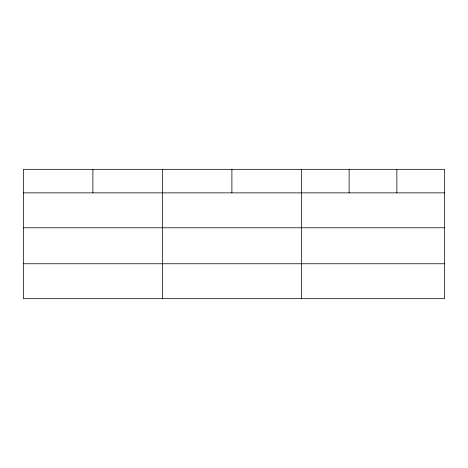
<?xml version="1.0" encoding="UTF-8"?>
<svg xmlns="http://www.w3.org/2000/svg" width="468" height="468" viewBox="0 0 468 468"><rect width="100%" height="100%" fill="white"/><g stroke="black" fill="none" stroke-linecap="round" stroke-linejoin="round"><path stroke-width="0.7" d="M444.6 227.776L444.6 169.334L23.4 169.334L23.4 298.666L444.6 298.666L444.6 227.776L23.4 227.776M23.4 192.863L444.6 192.863M23.4 263.753L444.6 263.753M396.864 169.334L396.864 192.863M349.128 169.334L349.128 192.863M301.392 169.334L301.392 298.666M231.894 169.334L231.894 192.863M162.396 169.334L162.396 298.666M92.898 169.334L92.898 192.863"/></g></svg>
